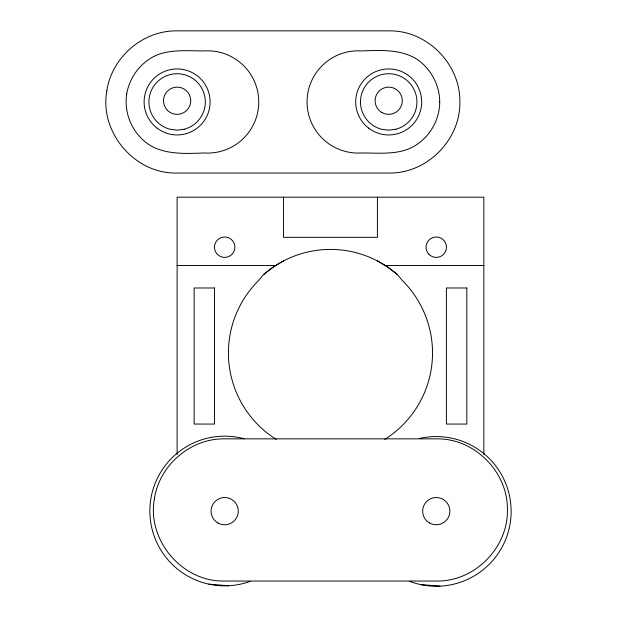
<?xml version="1.0" encoding="UTF-8"?>
<svg xmlns="http://www.w3.org/2000/svg" width="617" height="617" viewBox="0 0 617 617"><rect width="100%" height="100%" fill="white"/><g stroke="black" fill="none" stroke-linecap="round" stroke-linejoin="round"><path stroke-width="0.93" d="M283.596 260.883L273.154 267.138L263.536 274.596L258.307 280.797A102.052 102.052 0 0 0 276.177 439.366M177.118 265.534L275.83 265.534M385.116 265.534L483.828 265.534M420.501 584.554L439.975 586.15M208.893 584.152L228.367 585.749M377.342 260.883L387.784 267.138L397.41 274.596L402.631 280.797A102.052 102.052 0 0 1 384.769 439.366M483.828 454.467L483.828 197.193L177.118 197.193L177.118 454.444M377.411 197.193L377.411 237.329L283.527 237.329L283.527 197.193M419.676 438.432A74.834 74.834 0 0 1 510.953 516.576A74.834 74.834 0 0 1 409.765 581.384M250.217 581.353A74.834 74.834 0 0 1 149.916 514.216A74.834 74.834 0 0 1 244.085 438.726M263.536 274.596A101.581 101.581 0 0 1 397.41 274.596M106.834 90.815C99.244 131.992 134.413 173.747 176.323 173.038L389.489 173.038C427.249 173.446 460.552 139.658 459.858 101.944C460.552 64.23 427.249 30.441 389.489 30.85L176.323 30.85C142.581 30.68 111.708 57.466 106.834 90.815M126.716 93.961C124.248 109.865 129.686 126.608 141.031 138.023C157.266 155.337 182.732 153.772 204.327 152.97A51.134 51.134 0 0 0 258.754 101.944A51.134 51.134 0 0 0 204.327 50.918C185.131 50.995 163.474 48.103 147.124 60.659C136.342 68.618 128.907 80.742 126.716 93.961M154.397 498.806C146.807 539.991 181.976 581.746 223.886 581.037L437.052 581.037C474.812 581.438 508.115 547.657 507.421 509.943C508.115 472.229 474.812 438.44 437.052 438.849L223.886 438.849C190.144 438.679 159.271 465.465 154.397 498.806M439.728 101.944C439.682 118.04 431.692 133.719 418.696 143.221C402.338 155.785 380.681 152.893 361.485 152.97A51.134 51.134 0 0 1 307.058 101.944A51.134 51.134 0 0 1 361.485 50.918C383.08 50.116 408.547 48.55 424.781 65.865C434.191 75.405 439.628 88.547 439.728 101.944M184.221 129.246L177.118 130.172L170.007 129.246A28.22 28.22 0 0 1 153.965 85.809A28.22 28.22 0 0 1 200.263 85.809A28.22 28.22 0 0 1 184.221 129.246M395.813 129.246L388.702 130.172L381.591 129.246A28.22 28.22 0 0 1 365.549 85.809A28.22 28.22 0 0 1 411.855 85.809A28.22 28.22 0 0 1 395.813 129.246M214.531 287.985L194.124 287.985L194.124 424.056L214.531 424.056L214.531 287.985M466.822 287.985L446.407 287.985L446.407 424.056L466.822 424.056L466.822 287.985M217.87 522.923A13.605 13.605 0 0 0 238.285 511.138A13.605 13.605 0 0 0 217.87 499.354A13.605 13.605 0 0 0 217.87 522.923M429.463 522.923A13.605 13.605 0 0 0 449.87 511.138A13.605 13.605 0 0 0 429.463 499.354A13.605 13.605 0 0 0 429.463 522.923M368.704 128.189A32.994 32.994 0 0 0 421.434 106.132A32.994 32.994 0 0 0 375.969 71.503A32.994 32.994 0 0 0 368.704 128.189M157.119 128.189A32.994 32.994 0 0 0 209.842 106.132A32.994 32.994 0 0 0 164.377 71.503A32.994 32.994 0 0 0 157.119 128.189M167.492 110.366A13.605 13.605 0 0 0 190.26 104.265A13.605 13.605 0 0 0 173.593 87.599A13.605 13.605 0 0 0 167.492 110.366M381.9 112.525A13.605 13.605 0 0 0 402.307 100.748A13.605 13.605 0 0 0 381.9 88.964A13.605 13.605 0 0 0 381.9 112.525M429.046 254.412A10.204 10.204 0 0 0 446.122 249.839A10.204 10.204 0 0 0 433.62 237.337A10.204 10.204 0 0 0 429.046 254.412M217.462 254.412A10.204 10.204 0 0 0 234.537 249.839A10.204 10.204 0 0 0 222.035 237.337A10.204 10.204 0 0 0 217.462 254.412"/></g></svg>
